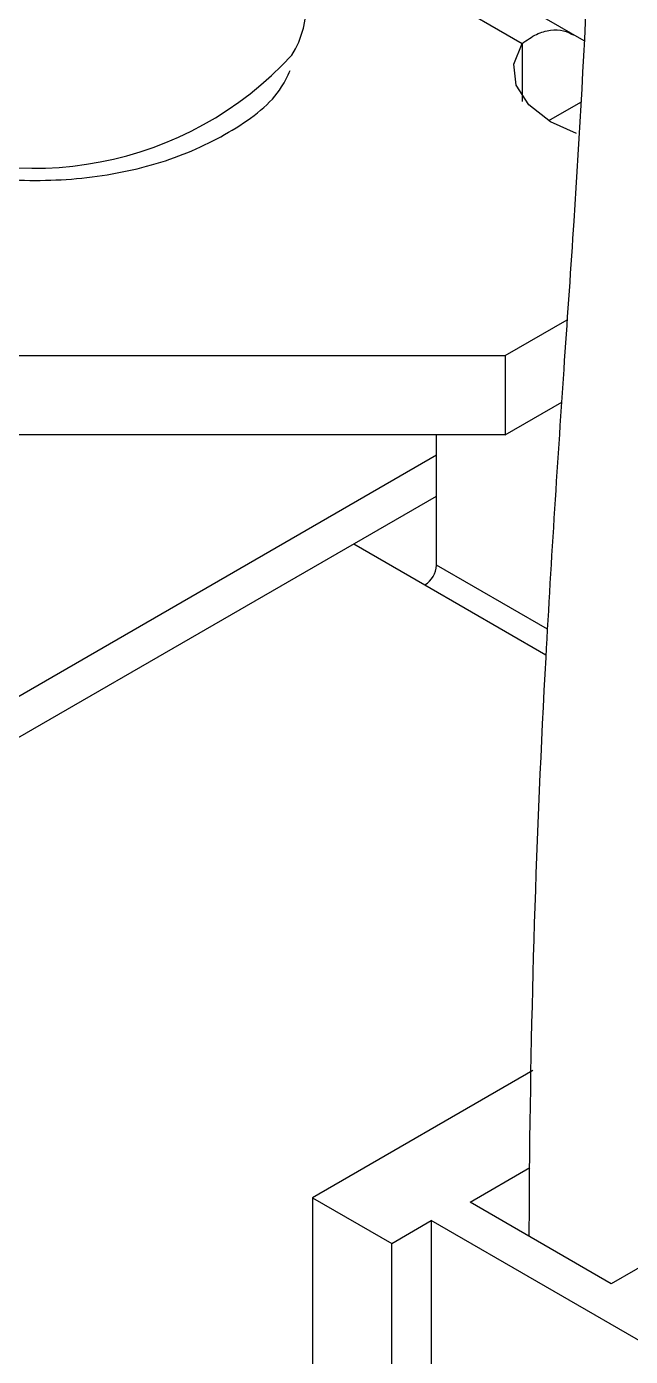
# Model space of a CAD drawing. Extents: x 0 to 8.27, y -9.61 to 0.
# Drawn here: x 1.895 to 2.192, y -3.02 to -2.365 of the extents above; entities that cross this region are included whole.
import ezdxf

# ---------------------------------------------------------------- set-up
doc = ezdxf.new("R2010")
doc.units = 0
doc.header["$LTSCALE"] = 0.5
doc.header["$MEASUREMENT"] = 0
for name, color, linetype in [('Hardware', 242, 'CONTINUOUS'), ('Housing', 150, 'CONTINUOUS'), ('Mounting', 4, 'CONTINUOUS'), ('Wiring', 60, 'CONTINUOUS')]:
    doc.layers.add(name, color=color, linetype=linetype)

msp = doc.modelspace()

# ---------------------------------------------------------------- linework, layer by layer
at = {"layer": 'Hardware', "transparency": 16777216}
for centre, radius, start, end in [((1.98473, -2.35395), 0.04789, 328.23504, 36.61378), ((1.8984, -2.26203), 0.17281, 244.40837, 317.32189)]:
    msp.add_arc(centre, radius, start, end, dxfattribs=at)
msp.add_open_spline([(1.82522, -2.42768), (1.83142, -2.42986), (1.84941, -2.4362), (1.88342, -2.44151), (1.92485, -2.44062), (1.96432, -2.43227), (1.9972, -2.41681), (2.01801, -2.40095), (2.02329, -2.38948), (2.02456, -2.38673)], degree=3, knots=[0, 0, 0, 0, 0.089429, 0.259501, 0.429696, 0.600296, 0.771949, 0.945411, 1, 1, 1, 1], dxfattribs=at)
at = {"layer": 'Housing', "transparency": 16777216}
for p, q in [((1.88621, -2.69739), (2.09661, -2.57593)), ((1.88621, -2.71768), (2.09661, -2.59623))]:
    msp.add_line(p, q, dxfattribs=at)
at = {"layer": 'Mounting', "linetype": 'Continuous', "lineweight": 25, "transparency": 16777216}
for p, q in [((2.16941, -2.37215), (2.11885, -2.34296)), ((2.09095, -2.34572), (2.13885, -2.37338)), ((2.13885, -2.37338), (2.13885, -2.40193)), ((2.15202, -2.41134), (2.1678, -2.40223)), ((2.13041, -2.52705), (2.16094, -2.50942)), ((1.85019, -2.52705), (2.13041, -2.52705)), ((2.13041, -2.52705), (2.13041, -2.56608)), ((2.13041, -2.56608), (2.15829, -2.54998)), ((2.13041, -2.56608), (1.88118, -2.56608)), ((2.09661, -2.63013), (2.09661, -2.56608)), ((2.05593, -2.61971), (2.09095, -2.63992)), ((2.15131, -2.66171), (2.09661, -2.63013)), ((2.09095, -2.63992), (2.15052, -2.67431))]:
    msp.add_line(p, q, dxfattribs=at)
at = {"layer": 'Mounting', "linetype": 'Continuous', "lineweight": 25, "transparency": 16777216, "flags": 128}
msp.add_lwpolyline([(2.16561, -2.4177), (2.15286, -2.41204), (2.14208, -2.40369), (2.13588, -2.39391), (2.13477, -2.38352), (2.13885, -2.37338)], dxfattribs=at)
at = {"layer": 'Mounting', "linetype": 'Continuous', "lineweight": 25, "transparency": 16777216}
msp.add_arc((2.08432, -2.62957), 0.01229, 302.60548, 357.39452, dxfattribs=at)
msp.add_open_spline([(2.13885, -2.37338), (2.1412, -2.37173), (2.14584, -2.36849), (2.15279, -2.36658), (2.15898, -2.36663), (2.16246, -2.36841), (2.16402, -2.36921)], degree=3, knots=[0, 0, 0, 0, 0.269048, 0.531824, 0.788723, 1, 1, 1, 1], dxfattribs=at)
at = {"layer": 'Wiring', "transparency": 16777216}
for p, q in [((2.1441, -2.87884), (2.03561, -2.94147)), ((2.11315, -2.94364), (2.14261, -2.92663)), ((2.03561, -2.94147), (2.07459, -2.96397)), ((2.03561, -2.94147), (2.03561, -3.21086)), ((2.18274, -2.98382), (2.11315, -2.94364)), ((2.07459, -2.96397), (2.09408, -2.95272)), ((2.2458, -3.04031), (2.09408, -2.95272)), ((2.09408, -2.95272), (2.09408, -3.22211)), ((2.07459, -3.23336), (2.07459, -2.96397)), ((2.22583, -2.95894), (2.18274, -2.98382))]:
    msp.add_line(p, q, dxfattribs=at)
for points, knots in [([(2.17641, -2.11197), (2.17617, -2.14163), (2.17524, -2.25737), (2.16886, -2.3967), (2.16117, -2.50652), (2.15958, -2.52938)], [0, 0, 0, 0, 0.214397, 0.836497, 1, 1, 1, 1]), ([(2.15958, -2.52938), (2.15633, -2.57813), (2.14726, -2.71442), (2.14265, -2.85797), (2.1422, -2.95251), (2.14216, -2.96039)], [0, 0, 0, 0, 0.337945, 0.944847, 1, 1, 1, 1])]:
    msp.add_open_spline(points, degree=3, knots=knots, dxfattribs=at)

doc.saveas('drawing.dxf')
